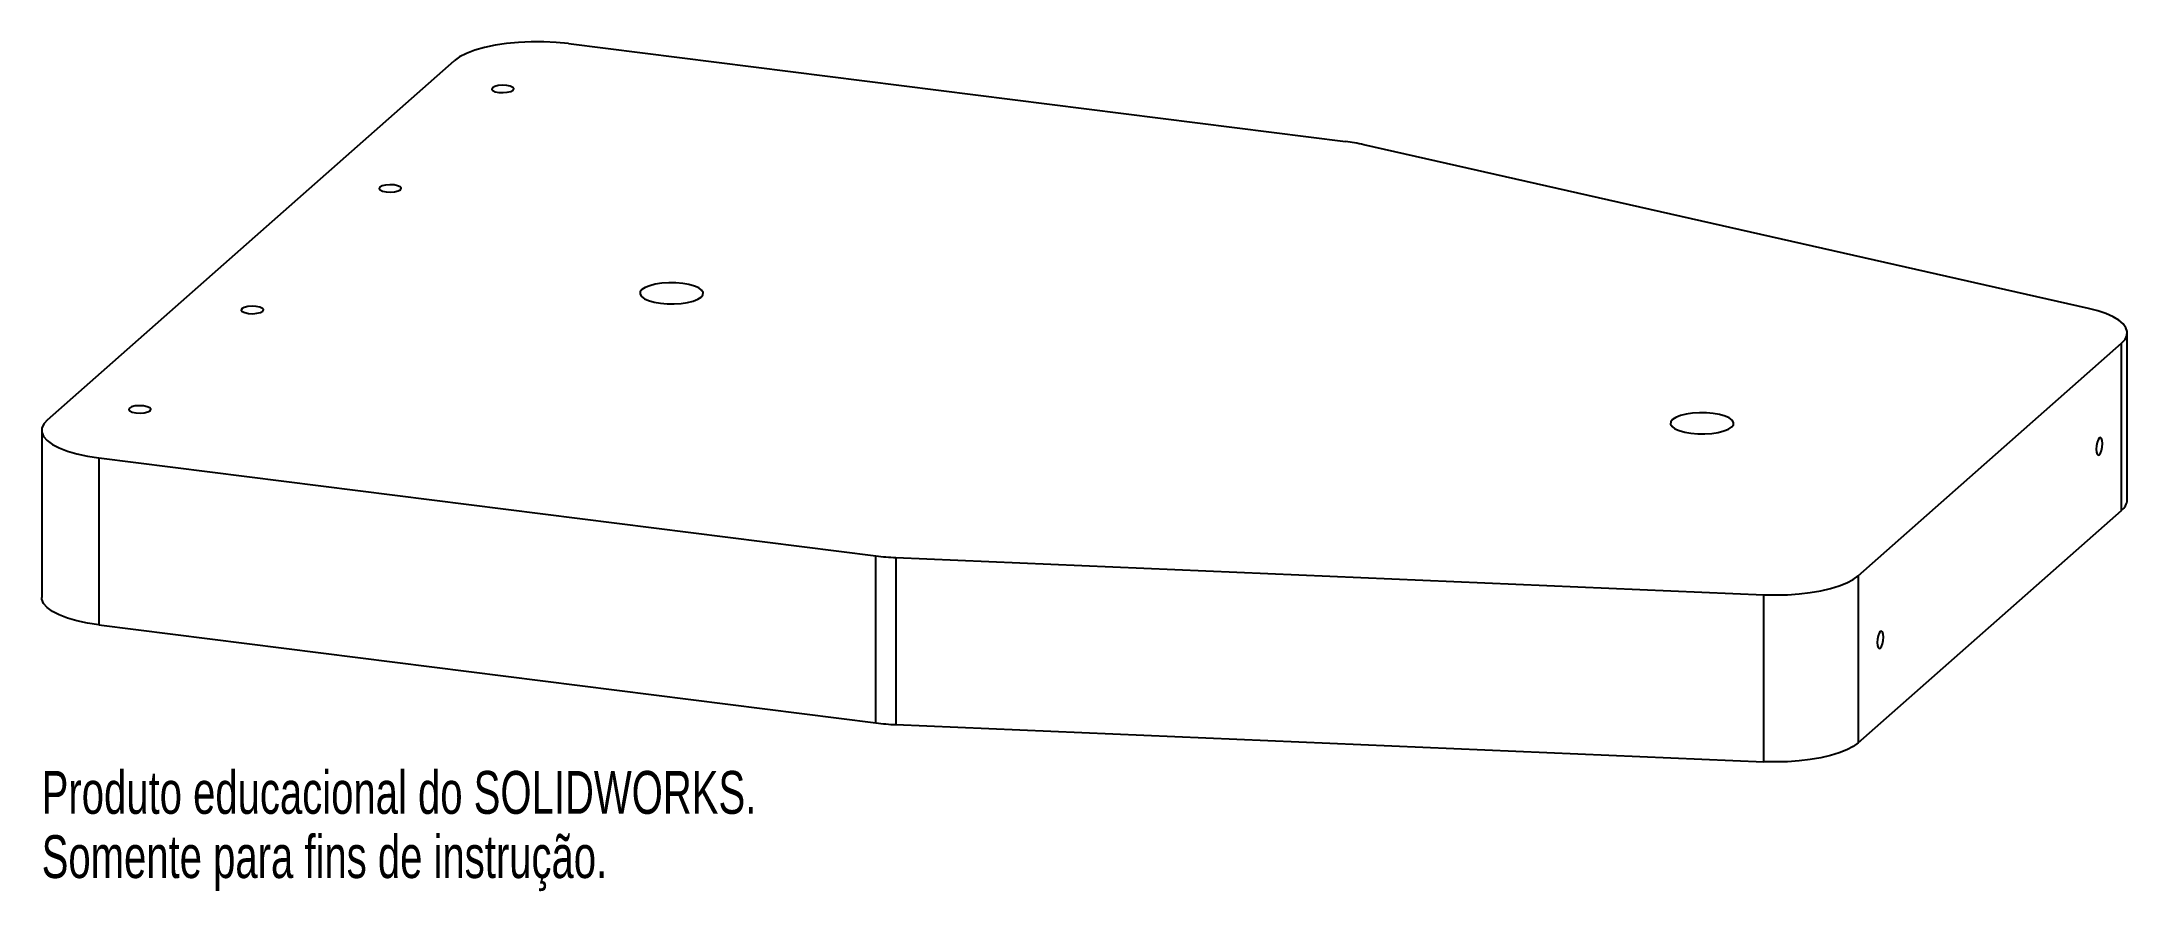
# Paper-space layout '_Dimétrica' of a CAD drawing. Header units: millimetres. Extents: x -24 to 212, y -59 to 37.
import ezdxf

# ---------------------------------------------------------------- set-up
doc = ezdxf.new("R2010")
doc.units = ezdxf.units.MM
doc.styles.add('SLDTEXTSTYLE0', font='TXT', dxfattribs={"width": 0.7})

psp = doc.layouts.new('_Dimétrica')

# ---------------------------------------------------------------- linework, layer by layer
at = {"color": 7, "linetype": 'Continuous', "lineweight": 25}
for p, q in [((35.87, 36.35), (123.64, 25.29)), ((-22.98, -6.13), (22.98, 34.41)), ((207.57, 6.46), (125.71, 24.93)), ((181.55, -23.73), (211.32, 2.52)), ((211.32, -16.34), (211.32, 2.52)), ((211.97, -15.16), (211.97, 3.7)), ((-23.63, -7.3), (-23.63, -26.16)), ((-17.16, -10.42), (70.6, -21.48)), ((-17.16, -10.42), (-17.16, -29.28)), ((181.55, -42.59), (211.32, -16.34)), ((70.6, -40.34), (70.6, -21.48)), ((72.87, -21.67), (170.92, -25.86)), ((72.87, -21.67), (72.87, -40.52)), ((170.92, -44.72), (170.92, -25.86)), ((181.55, -23.73), (181.55, -42.59)), ((-17.16, -29.28), (70.6, -40.34)), ((72.87, -40.52), (170.92, -44.72))]:
    psp.add_line(p, q, dxfattribs=at)
at = {"color": 7, "linetype": 'Continuous', "lineweight": 25, "flags": 128}
for points in [[(35.87, 36.35), (34.5, 36.48), (33.09, 36.55), (31.67, 36.56), (30.25, 36.49), (28.88, 36.36), (27.58, 36.16), (26.38, 35.91), (25.29, 35.6), (24.36, 35.24), (23.58, 34.84), (22.98, 34.41)], [(28.02, 30.84), (28.5, 30.81), (28.97, 30.85), (29.37, 30.94), (29.63, 31.08), (29.71, 31.24), (29.6, 31.4), (29.31, 31.53), (28.9, 31.61), (28.42, 31.64), (27.94, 31.6), (27.55, 31.51), (27.29, 31.37), (27.21, 31.21), (27.32, 31.05), (27.6, 30.92), (28.02, 30.84)], [(15.29, 19.61), (15.77, 19.58), (16.24, 19.62), (16.64, 19.71), (16.9, 19.85), (16.98, 20.01), (16.87, 20.17), (16.58, 20.3), (16.17, 20.39), (15.69, 20.42), (15.21, 20.38), (14.82, 20.29), (14.56, 20.15), (14.48, 19.99), (14.59, 19.83), (14.87, 19.7), (15.29, 19.61)], [(46.26, 7.04), (47.03, 6.98), (47.83, 6.97), (48.61, 7.02), (49.34, 7.13), (49.98, 7.29), (50.5, 7.5), (50.86, 7.73), (51.06, 7.99), (51.08, 8.26), (50.92, 8.52), (50.59, 8.76), (50.11, 8.98), (49.49, 9.15), (48.78, 9.27), (48.01, 9.33), (47.21, 9.34), (46.42, 9.29), (45.69, 9.18), (45.06, 9.02), (44.54, 8.81), (44.18, 8.58), (43.98, 8.32), (43.96, 8.05), (44.12, 7.79), (44.45, 7.55), (44.93, 7.33), (45.54, 7.16), (46.26, 7.04)], [(-0.27, 5.89), (0.21, 5.86), (0.69, 5.9), (1.08, 6), (1.34, 6.13), (1.42, 6.29), (1.31, 6.45), (1.03, 6.58), (0.61, 6.67), (0.13, 6.7), (-0.34, 6.66), (-0.74, 6.57), (-1, 6.43), (-1.08, 6.27), (-0.97, 6.11), (-0.68, 5.98), (-0.27, 5.89)], [(211.32, 2.52), (211.71, 2.95), (211.92, 3.39), (211.96, 3.83), (211.82, 4.27), (211.5, 4.71), (211.01, 5.12), (210.36, 5.51), (209.56, 5.87), (208.63, 6.19), (207.57, 6.46)], [(-13, -5.33), (-12.52, -5.36), (-12.04, -5.32), (-11.64, -5.23), (-11.39, -5.09), (-11.31, -4.93), (-11.42, -4.77), (-11.7, -4.64), (-12.11, -4.55), (-12.59, -4.53), (-13.07, -4.56), (-13.47, -4.66), (-13.72, -4.8), (-13.8, -4.96), (-13.69, -5.12), (-13.41, -5.25), (-13, -5.33)], [(-22.98, -6.13), (-23.39, -6.58), (-23.6, -7.05), (-23.6, -7.53), (-23.41, -8), (-23.01, -8.45), (-22.42, -8.89), (-21.66, -9.29), (-20.73, -9.65), (-19.65, -9.96), (-18.46, -10.22), (-17.16, -10.42)], [(162.68, -7.63), (163.45, -7.69), (164.25, -7.7), (165.04, -7.65), (165.76, -7.54), (166.4, -7.37), (166.92, -7.17), (167.28, -6.93), (167.48, -6.67), (167.5, -6.41), (167.34, -6.15), (167.01, -5.9), (166.53, -5.69), (165.91, -5.52), (165.2, -5.4), (164.43, -5.33), (163.63, -5.33), (162.85, -5.38), (162.12, -5.49), (161.48, -5.65), (160.97, -5.85), (160.6, -6.09), (160.4, -6.35), (160.38, -6.62), (160.54, -6.88), (160.87, -7.12), (161.35, -7.33), (161.97, -7.5), (162.68, -7.63)], [(208.46, -9.43), (208.48, -9.77), (208.56, -10.01), (208.68, -10.11), (208.81, -10.06), (208.95, -9.87), (209.06, -9.57), (209.14, -9.19), (209.16, -8.81), (209.14, -8.47), (209.06, -8.23), (208.95, -8.13), (208.81, -8.18), (208.68, -8.37), (208.56, -8.68), (208.48, -9.05), (208.46, -9.43)], [(170.92, -25.86), (172.26, -25.89), (173.59, -25.86), (174.9, -25.76), (176.16, -25.62), (177.35, -25.41), (178.44, -25.16), (179.43, -24.86), (180.29, -24.52), (181, -24.14), (181.55, -23.73)], [(-17.16, -29.28), (-18.46, -29.08), (-19.65, -28.82), (-20.73, -28.51), (-21.66, -28.15), (-22.42, -27.74), (-23.01, -27.31), (-23.41, -26.85), (-23.6, -26.38), (-23.63, -26.16)], [(184.42, -30.64), (184.39, -30.3), (184.31, -30.06), (184.2, -29.96), (184.06, -30.01), (183.93, -30.2), (183.81, -30.5), (183.74, -30.88), (183.71, -31.26), (183.74, -31.6), (183.81, -31.84), (183.93, -31.94), (184.06, -31.89), (184.2, -31.7), (184.31, -31.39), (184.39, -31.02), (184.42, -30.64)], [(181.55, -42.59), (181, -43), (180.29, -43.37), (179.43, -43.71), (178.44, -44.01), (177.35, -44.27), (176.16, -44.47), (174.9, -44.62), (173.59, -44.71), (172.26, -44.74), (170.92, -44.72)]]:
    psp.add_lwpolyline(points, dxfattribs=at)
at = {"color": 7, "linetype": 'Continuous', "lineweight": 25}
for centre, radius, start, end in [((120.96, 3.6), 21.86, 77.4413, 82.9518), ((210.38, -15.05), 1.59, 306.3118, 356.2403), ((74.02, 5.9), 27.59, 262.8875, 267.6047), ((74.02, -12.96), 27.59, 262.8875, 267.6047)]:
    psp.add_arc(centre, radius, start, end, dxfattribs=at)

# ---------------------------------------------------------------- texts
at = {"color": 7, "linetype": 'Continuous', "char_height": 4.8336, "attachment_point": 1, "style": 'SLDTEXTSTYLE0'}
for s, insert in [('Produto educacional do SOLIDWORKS.', (-23.63, -45.76)), ('Somente para fins de instrução.', (-23.63, -53.01))]:
    psp.add_mtext(s, dxfattribs=dict(at, insert=insert))

doc.saveas('drawing.dxf')
